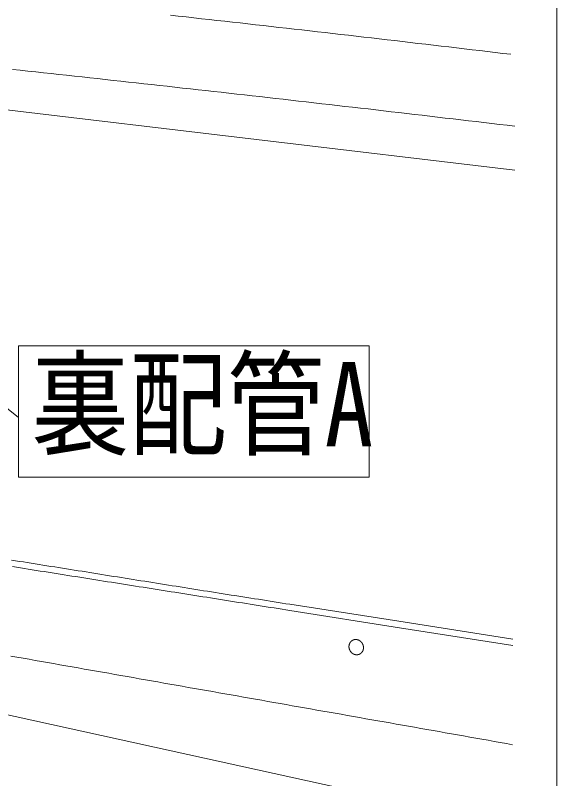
# Model space of a CAD drawing. Units: millimetres on the paper. Extents: x -305 to 305, y -152 to 152.
# Drawn here: x -88.71 to -73.25, y -108.84 to -87.05 of the extents above; entities that cross this region are included whole.
import ezdxf
from ezdxf.enums import TextEntityAlignment as Align

# ---------------------------------------------------------------- set-up
doc = ezdxf.new("R2010")
doc.units = ezdxf.units.MM
doc.layers.add('0-1_RV', color=7, linetype='Continuous', lineweight=9)
doc.styles.add('ＭＳ ゴシック', font='')
doc.styles.get('ＭＳ ゴシック').set_extended_font_data('MS Gothic')

msp = doc.modelspace()

# ---------------------------------------------------------------- linework, layer by layer
at = {"layer": '0-1_RV'}
for p, q in [((-74.447, -91.467), (-95.804, -88.933)), ((-88.609, -98.529), (-91.314, -96.358)), ((-88.609, -96.485), (-88.609, -100.232)), ((-88.609, -96.485), (-78.609, -96.485)), ((-78.609, -96.485), (-78.609, -100.232)), ((-88.609, -100.232), (-78.609, -100.232)), ((-77.762, -104.344), (-80.87, -103.858)), ((-77.74, -104.525), (-80.867, -104.034)), ((-74.509, -104.854), (-77.762, -104.344)), ((-74.506, -105.031), (-77.74, -104.525)), ((-97.568, -105.125), (-75.239, -110.017)), ((-79.158, -105.173), (-79.16, -105.17))]:
    msp.add_line(p, q, dxfattribs=at)
msp.add_lwpolyline([(-73.255, -119.8), (-127.247, -119.8), (-127.247, -66.997), (-73.255, -66.997)], close=True, dxfattribs=at)
for points in [[(-84.274, -87.046), (-84.054, -87.07), (-83.833, -87.095), (-83.612, -87.119), (-83.392, -87.144), (-83.171, -87.169), (-82.95, -87.193), (-82.73, -87.218), (-82.509, -87.243), (-82.289, -87.267), (-82.068, -87.292), (-81.847, -87.317), (-81.627, -87.342), (-81.406, -87.367), (-81.185, -87.392), (-80.965, -87.417), (-80.744, -87.442), (-80.524, -87.467), (-80.303, -87.492), (-80.082, -87.517), (-79.862, -87.543), (-79.641, -87.568), (-79.421, -87.593), (-79.2, -87.618), (-78.979, -87.644), (-78.759, -87.669), (-78.538, -87.695), (-78.318, -87.72), (-78.097, -87.746), (-77.877, -87.771), (-77.656, -87.797), (-77.436, -87.823)], [(-77.436, -87.823), (-77.215, -87.848), (-76.994, -87.874), (-76.774, -87.9), (-76.553, -87.926), (-76.333, -87.952), (-76.112, -87.978), (-75.892, -88.004), (-75.671, -88.03), (-75.451, -88.056), (-75.23, -88.082), (-75.01, -88.108), (-74.789, -88.134), (-74.569, -88.161)], [(-88.785, -88.594), (-88.564, -88.617), (-88.343, -88.641), (-88.123, -88.665), (-87.902, -88.689), (-87.681, -88.713), (-87.461, -88.736), (-87.24, -88.76), (-87.019, -88.784), (-86.799, -88.808), (-86.578, -88.832), (-86.358, -88.856), (-86.137, -88.88), (-85.916, -88.905)], [(-85.916, -88.905), (-85.696, -88.929), (-85.475, -88.953), (-85.254, -88.977), (-85.034, -89.001), (-84.813, -89.026), (-84.593, -89.05), (-84.372, -89.075), (-84.151, -89.099), (-83.931, -89.123), (-83.71, -89.148), (-83.49, -89.172), (-83.269, -89.197), (-83.049, -89.222), (-82.828, -89.246), (-82.607, -89.271), (-82.387, -89.296), (-82.166, -89.32), (-81.946, -89.345), (-81.725, -89.37), (-81.505, -89.395), (-81.284, -89.42), (-81.064, -89.445), (-80.843, -89.47), (-80.623, -89.495), (-80.402, -89.52), (-80.182, -89.545), (-79.961, -89.57), (-79.741, -89.595), (-79.52, -89.621), (-79.3, -89.646), (-79.079, -89.671), (-78.859, -89.697), (-78.638, -89.722), (-78.418, -89.748), (-78.197, -89.773), (-77.977, -89.799), (-77.756, -89.824), (-77.536, -89.85), (-77.315, -89.876)], [(-77.315, -89.876), (-77.095, -89.901), (-76.875, -89.927), (-76.654, -89.953), (-76.434, -89.979), (-76.213, -90.005), (-75.993, -90.031), (-75.772, -90.057), (-75.552, -90.083), (-75.332, -90.109), (-75.111, -90.135), (-74.891, -90.161), (-74.67, -90.187), (-74.45, -90.214)], [(-85.232, -103.167), (-85.344, -103.149), (-85.456, -103.131), (-85.567, -103.113), (-85.679, -103.095), (-85.791, -103.078), (-85.903, -103.06), (-86.015, -103.042), (-86.127, -103.024), (-86.238, -103.006), (-86.35, -102.989), (-86.462, -102.971), (-86.574, -102.953), (-86.686, -102.935), (-86.798, -102.917), (-86.909, -102.899), (-87.021, -102.882), (-87.133, -102.864), (-87.245, -102.846), (-87.357, -102.828), (-87.469, -102.81), (-87.58, -102.792), (-87.692, -102.775), (-87.804, -102.757), (-87.916, -102.739), (-88.028, -102.721), (-88.14, -102.703), (-88.251, -102.685), (-88.363, -102.667), (-88.475, -102.65), (-88.587, -102.632), (-88.699, -102.614), (-88.811, -102.596)], [(-85.279, -103.338), (-85.392, -103.32), (-85.505, -103.302), (-85.618, -103.284), (-85.732, -103.266), (-85.845, -103.248), (-85.958, -103.23), (-86.071, -103.212), (-86.184, -103.194), (-86.297, -103.177), (-86.41, -103.159), (-86.523, -103.141), (-86.636, -103.123), (-86.75, -103.105), (-86.863, -103.087), (-86.976, -103.069), (-87.089, -103.051), (-87.202, -103.033), (-87.315, -103.015), (-87.428, -102.998), (-87.541, -102.98), (-87.654, -102.962), (-87.768, -102.944), (-87.881, -102.926), (-87.994, -102.908), (-88.107, -102.89), (-88.22, -102.872), (-88.333, -102.854), (-88.446, -102.836), (-88.559, -102.818), (-88.672, -102.8), (-88.786, -102.782)], [(-80.87, -103.858), (-80.981, -103.84), (-81.093, -103.822), (-81.205, -103.805), (-81.317, -103.787), (-81.429, -103.769), (-81.541, -103.752), (-81.653, -103.734), (-81.764, -103.716), (-81.876, -103.699), (-81.988, -103.681), (-82.1, -103.663), (-82.212, -103.646), (-82.324, -103.628), (-82.436, -103.61), (-82.547, -103.593), (-82.659, -103.575), (-82.771, -103.557), (-82.883, -103.54), (-82.995, -103.522), (-83.107, -103.504), (-83.219, -103.486), (-83.33, -103.469), (-83.442, -103.451), (-83.554, -103.433), (-83.666, -103.415), (-83.778, -103.398), (-83.89, -103.38), (-84.002, -103.362), (-84.113, -103.344), (-84.225, -103.327), (-84.337, -103.309), (-84.449, -103.291), (-84.561, -103.273), (-84.673, -103.255), (-84.784, -103.238), (-84.896, -103.22), (-85.008, -103.202), (-85.12, -103.184), (-85.232, -103.167)], [(-80.867, -104.034), (-80.981, -104.016), (-81.094, -103.998), (-81.207, -103.98), (-81.32, -103.962), (-81.433, -103.945), (-81.546, -103.927), (-81.659, -103.909), (-81.772, -103.891), (-81.886, -103.873), (-81.999, -103.855), (-82.112, -103.838), (-82.225, -103.82), (-82.338, -103.802), (-82.451, -103.784), (-82.564, -103.766), (-82.677, -103.748), (-82.791, -103.731), (-82.904, -103.713), (-83.017, -103.695), (-83.13, -103.677), (-83.243, -103.659), (-83.356, -103.641), (-83.469, -103.623), (-83.582, -103.606), (-83.695, -103.588), (-83.809, -103.57), (-83.922, -103.552), (-84.035, -103.534), (-84.148, -103.516), (-84.261, -103.498), (-84.374, -103.481), (-84.487, -103.463), (-84.6, -103.445), (-84.714, -103.427), (-84.827, -103.409), (-84.94, -103.391), (-85.053, -103.373), (-85.166, -103.355), (-85.279, -103.338)], [(-79.183, -105.053), (-79.183, -105.05), (-79.183, -105.046), (-79.182, -105.043), (-79.182, -105.04), (-79.182, -105.037), (-79.181, -105.034), (-79.181, -105.031), (-79.18, -105.028), (-79.18, -105.025), (-79.179, -105.022), (-79.178, -105.019), (-79.178, -105.016), (-79.177, -105.013), (-79.176, -105.01), (-79.175, -105.007), (-79.175, -105.004), (-79.174, -105.001), (-79.173, -104.998), (-79.172, -104.995), (-79.171, -104.992), (-79.17, -104.989), (-79.169, -104.986), (-79.167, -104.983), (-79.166, -104.98), (-79.165, -104.978), (-79.164, -104.975), (-79.162, -104.972), (-79.161, -104.969), (-79.16, -104.966), (-79.158, -104.964), (-79.157, -104.961), (-79.155, -104.958), (-79.153, -104.956), (-79.152, -104.953), (-79.15, -104.95), (-79.149, -104.948), (-79.147, -104.945), (-79.145, -104.943), (-79.143, -104.94)], [(-79.143, -104.94), (-79.141, -104.938), (-79.139, -104.935), (-79.137, -104.933), (-79.136, -104.93), (-79.133, -104.928), (-79.131, -104.926), (-79.129, -104.923), (-79.127, -104.921), (-79.125, -104.919), (-79.123, -104.917), (-79.121, -104.914), (-79.118, -104.912), (-79.116, -104.91), (-79.114, -104.908), (-79.111, -104.906), (-79.109, -104.904), (-79.107, -104.902), (-79.104, -104.9), (-79.102, -104.899), (-79.099, -104.897), (-79.096, -104.895), (-79.094, -104.893), (-79.091, -104.892), (-79.089, -104.89), (-79.086, -104.888), (-79.083, -104.887), (-79.081, -104.885), (-79.078, -104.884), (-79.075, -104.882), (-79.072, -104.881), (-79.069, -104.88), (-79.067, -104.878), (-79.064, -104.877), (-79.061, -104.876), (-79.058, -104.875), (-79.055, -104.874), (-79.052, -104.873), (-79.049, -104.872), (-79.046, -104.871)], [(-79.046, -104.871), (-79.043, -104.87), (-79.04, -104.869), (-79.037, -104.868), (-79.034, -104.868), (-79.031, -104.867), (-79.028, -104.866), (-79.025, -104.866), (-79.022, -104.865), (-79.019, -104.865), (-79.016, -104.864), (-79.013, -104.864), (-79.01, -104.864), (-79.007, -104.863), (-79.004, -104.863), (-79, -104.863), (-78.997, -104.863), (-78.994, -104.863), (-78.991, -104.863), (-78.988, -104.863), (-78.985, -104.863), (-78.982, -104.863), (-78.979, -104.863), (-78.976, -104.863), (-78.973, -104.864), (-78.969, -104.864), (-78.966, -104.864), (-78.963, -104.865), (-78.96, -104.865), (-78.957, -104.866), (-78.954, -104.866), (-78.951, -104.867), (-78.948, -104.867), (-78.945, -104.868), (-78.942, -104.869), (-78.939, -104.87), (-78.936, -104.87), (-78.933, -104.871), (-78.93, -104.872), (-78.927, -104.873)], [(-78.927, -104.873), (-78.924, -104.874), (-78.921, -104.875), (-78.918, -104.876), (-78.915, -104.877), (-78.913, -104.878), (-78.91, -104.88), (-78.907, -104.881), (-78.904, -104.882), (-78.901, -104.884), (-78.898, -104.885), (-78.896, -104.886), (-78.893, -104.888), (-78.89, -104.889), (-78.887, -104.891), (-78.885, -104.892), (-78.882, -104.894), (-78.879, -104.896), (-78.877, -104.897), (-78.874, -104.899), (-78.872, -104.901), (-78.869, -104.902), (-78.867, -104.904), (-78.864, -104.906), (-78.862, -104.908), (-78.859, -104.91), (-78.857, -104.912), (-78.854, -104.914), (-78.852, -104.916), (-78.85, -104.918), (-78.847, -104.92), (-78.845, -104.922), (-78.843, -104.924), (-78.841, -104.926), (-78.838, -104.928), (-78.836, -104.931), (-78.834, -104.933), (-78.832, -104.935), (-78.83, -104.937), (-78.828, -104.94)], [(-78.828, -104.94), (-78.826, -104.942), (-78.824, -104.945), (-78.822, -104.947), (-78.82, -104.949), (-78.818, -104.952), (-78.816, -104.954), (-78.814, -104.957), (-78.813, -104.959), (-78.811, -104.962), (-78.809, -104.965), (-78.807, -104.967), (-78.806, -104.97), (-78.804, -104.972), (-78.802, -104.975), (-78.801, -104.978), (-78.799, -104.98), (-78.798, -104.983), (-78.796, -104.986), (-78.795, -104.989), (-78.794, -104.991), (-78.792, -104.994), (-78.791, -104.997), (-78.79, -105), (-78.788, -105.003), (-78.787, -105.006), (-78.786, -105.009), (-78.785, -105.011), (-78.784, -105.014), (-78.783, -105.017), (-78.782, -105.02), (-78.781, -105.023), (-78.78, -105.026), (-78.779, -105.029), (-78.778, -105.032), (-78.777, -105.035), (-78.776, -105.038), (-78.776, -105.041), (-78.775, -105.044), (-78.774, -105.047)], [(-79.16, -105.17), (-79.161, -105.167), (-79.162, -105.164), (-79.163, -105.162), (-79.165, -105.159), (-79.166, -105.156), (-79.167, -105.153), (-79.168, -105.15), (-79.169, -105.147), (-79.17, -105.144), (-79.171, -105.141), (-79.172, -105.138), (-79.173, -105.135), (-79.174, -105.132), (-79.175, -105.129), (-79.176, -105.126), (-79.177, -105.123), (-79.177, -105.12), (-79.178, -105.117), (-79.179, -105.114), (-79.179, -105.111), (-79.18, -105.108), (-79.18, -105.105), (-79.181, -105.102), (-79.181, -105.099), (-79.182, -105.096), (-79.182, -105.093), (-79.182, -105.09), (-79.183, -105.087), (-79.183, -105.084), (-79.183, -105.081), (-79.183, -105.077), (-79.184, -105.074), (-79.184, -105.071), (-79.184, -105.068), (-79.184, -105.065), (-79.184, -105.062), (-79.183, -105.059), (-79.183, -105.056), (-79.183, -105.053)], [(-79.079, -105.263), (-79.082, -105.261), (-79.084, -105.259), (-79.087, -105.257), (-79.089, -105.255), (-79.092, -105.254), (-79.094, -105.252), (-79.097, -105.25), (-79.099, -105.248), (-79.101, -105.246), (-79.104, -105.244), (-79.106, -105.242), (-79.108, -105.24), (-79.11, -105.237), (-79.113, -105.235), (-79.115, -105.233), (-79.117, -105.231), (-79.119, -105.229), (-79.121, -105.226), (-79.123, -105.224), (-79.125, -105.222), (-79.127, -105.219), (-79.129, -105.217), (-79.131, -105.215), (-79.133, -105.212), (-79.135, -105.21), (-79.137, -105.207), (-79.139, -105.205), (-79.141, -105.202), (-79.142, -105.2), (-79.144, -105.197), (-79.146, -105.194), (-79.148, -105.192), (-79.149, -105.189), (-79.151, -105.186), (-79.152, -105.184), (-79.154, -105.181), (-79.155, -105.178), (-79.157, -105.176), (-79.158, -105.173)], [(-78.781, -105.166), (-78.782, -105.169), (-78.783, -105.172), (-78.784, -105.175), (-78.786, -105.178), (-78.787, -105.181), (-78.788, -105.184), (-78.789, -105.187), (-78.791, -105.189), (-78.792, -105.192), (-78.793, -105.195), (-78.795, -105.198), (-78.796, -105.2), (-78.798, -105.203), (-78.8, -105.206), (-78.801, -105.208), (-78.803, -105.211), (-78.805, -105.214), (-78.806, -105.216), (-78.808, -105.219), (-78.81, -105.221), (-78.812, -105.224), (-78.814, -105.226), (-78.816, -105.229), (-78.818, -105.231), (-78.82, -105.233), (-78.822, -105.236), (-78.824, -105.238), (-78.826, -105.24), (-78.828, -105.242), (-78.83, -105.245), (-78.832, -105.247), (-78.835, -105.249), (-78.837, -105.251), (-78.839, -105.253), (-78.842, -105.255), (-78.844, -105.257), (-78.847, -105.259), (-78.849, -105.261), (-78.852, -105.263)], [(-78.774, -105.047), (-78.774, -105.05), (-78.773, -105.053), (-78.773, -105.056), (-78.772, -105.059), (-78.772, -105.062), (-78.771, -105.065), (-78.771, -105.068), (-78.77, -105.072), (-78.77, -105.075), (-78.77, -105.078), (-78.77, -105.081), (-78.77, -105.084), (-78.769, -105.087), (-78.769, -105.09), (-78.769, -105.093), (-78.769, -105.096), (-78.769, -105.099), (-78.769, -105.103), (-78.77, -105.106), (-78.77, -105.109), (-78.77, -105.112), (-78.77, -105.115), (-78.77, -105.118), (-78.771, -105.121), (-78.771, -105.124), (-78.772, -105.127), (-78.772, -105.13), (-78.773, -105.133), (-78.773, -105.136), (-78.774, -105.14), (-78.774, -105.143), (-78.775, -105.146), (-78.776, -105.149), (-78.777, -105.152), (-78.777, -105.155), (-78.778, -105.158), (-78.779, -105.161), (-78.78, -105.164), (-78.781, -105.166)], [(-88.832, -105.336), (-88.658, -105.366), (-88.483, -105.397), (-88.308, -105.428), (-88.134, -105.459), (-87.959, -105.49), (-87.785, -105.52), (-87.61, -105.551), (-87.435, -105.582), (-87.261, -105.613), (-87.086, -105.643), (-86.912, -105.674), (-86.737, -105.705), (-86.562, -105.736), (-86.388, -105.767), (-86.213, -105.797), (-86.039, -105.828), (-85.864, -105.859), (-85.689, -105.89), (-85.515, -105.92), (-85.34, -105.951), (-85.166, -105.982), (-84.991, -106.013), (-84.816, -106.044), (-84.642, -106.074), (-84.467, -106.105), (-84.293, -106.136), (-84.118, -106.167), (-83.943, -106.198), (-83.769, -106.228), (-83.594, -106.259)], [(-78.965, -105.298), (-78.968, -105.298), (-78.971, -105.298), (-78.974, -105.298), (-78.977, -105.298), (-78.981, -105.298), (-78.984, -105.297), (-78.987, -105.297), (-78.99, -105.297), (-78.993, -105.296), (-78.996, -105.296), (-78.999, -105.295), (-79.002, -105.295), (-79.005, -105.294), (-79.008, -105.293), (-79.011, -105.293), (-79.014, -105.292), (-79.017, -105.291), (-79.02, -105.29), (-79.023, -105.289), (-79.026, -105.288), (-79.029, -105.287), (-79.032, -105.286), (-79.035, -105.285), (-79.038, -105.284), (-79.041, -105.283), (-79.044, -105.282), (-79.046, -105.281), (-79.049, -105.279), (-79.052, -105.278), (-79.055, -105.277), (-79.058, -105.275), (-79.06, -105.274), (-79.063, -105.272), (-79.066, -105.271), (-79.068, -105.269), (-79.071, -105.268), (-79.074, -105.266), (-79.076, -105.264), (-79.079, -105.263)], [(-78.852, -105.263), (-78.854, -105.265), (-78.857, -105.266), (-78.859, -105.268), (-78.862, -105.27), (-78.864, -105.271), (-78.867, -105.273), (-78.87, -105.275), (-78.872, -105.276), (-78.875, -105.278), (-78.878, -105.279), (-78.881, -105.28), (-78.884, -105.282), (-78.886, -105.283), (-78.889, -105.284), (-78.892, -105.285), (-78.895, -105.286), (-78.898, -105.287), (-78.901, -105.288), (-78.904, -105.289), (-78.907, -105.29), (-78.91, -105.291), (-78.913, -105.292), (-78.916, -105.293), (-78.919, -105.293), (-78.922, -105.294), (-78.925, -105.295), (-78.928, -105.295), (-78.931, -105.296), (-78.934, -105.296), (-78.937, -105.297), (-78.94, -105.297), (-78.943, -105.298), (-78.946, -105.298), (-78.95, -105.298), (-78.953, -105.298), (-78.956, -105.298), (-78.959, -105.298), (-78.962, -105.298), (-78.965, -105.298)], [(-83.594, -106.259), (-83.42, -106.29), (-83.245, -106.321), (-83.07, -106.351), (-82.896, -106.382), (-82.721, -106.413), (-82.547, -106.444), (-82.372, -106.475), (-82.197, -106.505), (-82.023, -106.536), (-81.848, -106.567), (-81.674, -106.598), (-81.499, -106.629), (-81.324, -106.659), (-81.15, -106.69), (-80.975, -106.721), (-80.801, -106.752), (-80.626, -106.783), (-80.451, -106.813), (-80.277, -106.844), (-80.102, -106.875), (-79.928, -106.906), (-79.753, -106.937), (-79.578, -106.967), (-79.404, -106.998), (-79.229, -107.029), (-79.055, -107.06), (-78.88, -107.091), (-78.705, -107.122), (-78.531, -107.152), (-78.356, -107.183), (-78.182, -107.214), (-78.007, -107.245), (-77.832, -107.276), (-77.658, -107.307), (-77.483, -107.337), (-77.309, -107.368), (-77.134, -107.399), (-76.959, -107.43), (-76.785, -107.461)], [(-76.785, -107.461), (-76.61, -107.492), (-76.436, -107.523), (-76.261, -107.553), (-76.087, -107.584), (-75.912, -107.615), (-75.737, -107.646), (-75.563, -107.677), (-75.388, -107.708), (-75.214, -107.74), (-75.039, -107.771), (-74.865, -107.802), (-74.69, -107.833), (-74.516, -107.865)]]:
    msp.add_lwpolyline(points, dxfattribs=at)

# ---------------------------------------------------------------- texts
at = {"layer": '0-1_RV', "style": 'ＭＳ ゴシック', "width": 0.85}
msp.add_text('裏配管A', height=2.405, dxfattribs=at).set_placement((-88.246, -100.071), align=Align.BOTTOM_LEFT)

doc.saveas('drawing.dxf')
